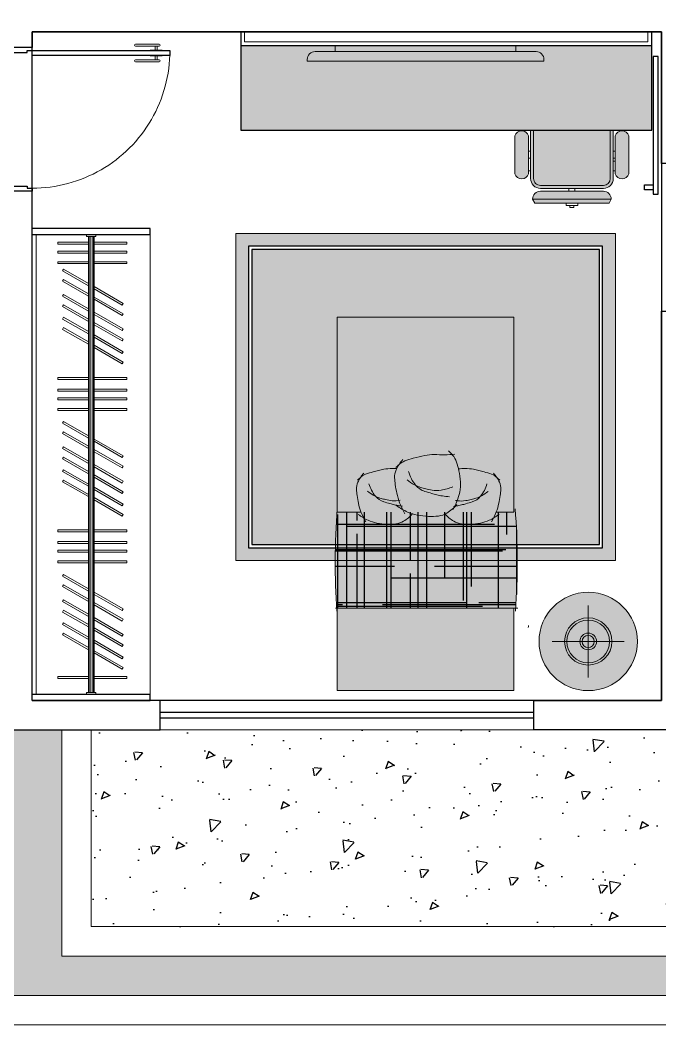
# Model space of a CAD drawing. Header units: millimetres. Extents: x 2841.1 to 2861.3, y 1599.6 to 1609.7.
# Drawn here: x 2854.72 to 2857.97, y 1599.59 to 1604.7 of the extents above; entities that cross this region are included whole.
import ezdxf

# ---------------------------------------------------------------- set-up
doc = ezdxf.new("R2010")
doc.units = ezdxf.units.MM
for name, color, linetype, lineweight in [('01', 1, 'Continuous', 13), ('02', 2, 'Continuous', 20), ('03', 3, 'Continuous', 30)]:
    doc.layers.add(name, color=color, linetype=linetype, lineweight=lineweight)
for name, color, linetype in [('06', 6, 'Continuous'), ('COTAS', 2, 'Continuous'), ('FINO', 253, 'Continuous'), ('HACHURA', 9, 'Continuous'), ('VEG_01', 84, 'Continuous')]:
    doc.layers.add(name, color=color, linetype=linetype)
doc.layers.add('ÁREAS', color=7, linetype='Continuous', plot=False)

# ---------------------------------------------------------------- blocks, each defined once
blk = doc.blocks.new('IUUU')
at = {"layer": '01'}
h = blk.add_hatch(color=9, dxfattribs=at)
h.set_gradient(color1=(216, 206, 176), rotation=45, one_color=1, tint=1, name='INVCYLINDER')
h.paths.add_polyline_path([(991.9560740299399, 236.2171980650434), (991.9560740299398, 235.8271980650434), (992.2018185826904, 235.8271980650434, 0.4142135623728571), (992.2368185826904, 235.8621980650433), (992.2368185826904, 236.1821980650434, 0.4142135623730951), (992.2018185826904, 236.2171980650434)])
h.paths.add_polyline_path([(991.9840403035422, 236.3121980650434, 0.7142857142857534), (991.9840403035422, 236.2421980650434), (992.1777845573718, 236.2421980650434, 0.7142857142857534), (992.1777845573718, 236.3121980650434)])
h.paths.add_polyline_path([(992.2668185826903, 235.8621980650434, 0.4142135623739275), (992.3068185826904, 235.8221980650434), (992.3068185826904, 236.2221980650434, 0.4142135623739275), (992.2668185826903, 236.1821980650434)])
h.paths.add_polyline_path([(992.3268185826903, 236.2112820750222), (992.3068185826903, 236.2221980650434), (992.3068185826905, 235.8221980650434), (992.3268185826904, 235.8331140550646)])
h.paths.add_polyline_path([(991.9840403035422, 235.8021980650434, 0.7142857142857534), (991.9840403035422, 235.7321980650434), (992.1777845573716, 235.7321980650434, 0.7142857142857534), (992.1777845573716, 235.8021980650434)])
h.paths.add_polyline_path([(992.2018185826904, 235.8121980650434, 0.4142135623729287), (992.2518185826904, 235.8621980650433), (992.2518185826904, 236.1821980650434, 0.4142135623730951), (992.2018185826904, 236.2321980650434), (991.9560740299399, 236.2321980650433), (991.95607402994, 236.2171980650433), (992.2018185826904, 236.2171980650434, -0.4142135623730951), (992.2368185826904, 236.1821980650434), (992.2368185826904, 235.8621980650434, -0.4142135623730951), (992.2018185826904, 235.8271980650434), (991.9560740299399, 235.8271980650434), (991.9560740299399, 235.8121980650434)])
at = {"layer": '02'}
for p, q in [((992.1777845573718, 236.3121980650434), (991.9840403035422, 236.3121980650434)), ((992.1777845573718, 236.2421980650434), (991.9840403035422, 236.2421980650434)), ((992.2018185826904, 236.2321980650434), (991.9560740299399, 236.2321980650434)), ((992.2018185826904, 236.2171980650434), (991.9560740299399, 236.2171980650434)), ((992.3068185826904, 236.2221980650434), (992.3068185826904, 235.8221980650434)), ((992.3068185826904, 236.2221980650434), (992.3268185826904, 236.2112820750222)), ((992.3268185826904, 236.2112820750222), (992.3268185826904, 235.8331140550646)), ((992.2368185826904, 235.8621980650434), (992.2368185826904, 236.1821980650434)), ((992.2518185826904, 235.8621980650434), (992.2518185826904, 236.1821980650434)), ((992.2668185826903, 235.8621980650434), (992.2668185826903, 236.1821980650434)), ((992.2668185826903, 236.0371980650434), (992.2518185826904, 236.0371980650434)), ((992.3268185826904, 236.0521980650434), (992.3391388390507, 236.0521980650434)), ((992.3391388390507, 236.0521980650434), (992.3391388390507, 236.0321980650434)), ((992.3391388390507, 236.0321980650434), (992.3391388390507, 236.0121980650434)), ((992.3391388390507, 236.0321980650434), (992.3494128455715, 236.0321980650434)), ((992.3494128455715, 236.0321980650434), (992.3494128455715, 236.0121980650434)), ((992.2668185826903, 236.0071980650434), (992.2518185826904, 236.0071980650434)), ((992.3268185826904, 235.9921980650434), (992.3391388390507, 235.9921980650434)), ((992.3391388390507, 236.0121980650434), (992.3391388390507, 235.9921980650434)), ((992.3391388390507, 236.0121980650434), (992.3494128455715, 236.0121980650434)), ((992.2018185826904, 235.8271980650434), (991.9560740299399, 235.8271980650434)), ((992.3068185826904, 235.8221980650434), (992.3268185826904, 235.8331140550646)), ((992.2018185826904, 235.8121980650434), (991.9560740299399, 235.8121980650434)), ((992.1777845573718, 235.8021980650434), (991.9840403035422, 235.8021980650434)), ((992.1777845573716, 235.7321980650434), (991.9840403035422, 235.7321980650434))]:
    blk.add_line(p, q, dxfattribs=at)
for points in [[(992.0983490230287, 236.2321980650434), (992.0634758378851, 236.2321980650434), (992.0634758378851, 236.2421980650434), (992.0983490230287, 236.2421980650434)], [(992.0983490230287, 235.8021980650434), (992.0634758378851, 235.8021980650434), (992.0634758378851, 235.8121980650434), (992.0983490230287, 235.8121980650434)]]:
    blk.add_lwpolyline(points, close=True, dxfattribs=at)
for points in [[(992.113212784392, 236.2321980650434), (992.113212784392, 236.2421980650434)], [(992.1632127843919, 236.2321980650434), (992.1632127843919, 236.2421980650434)], [(992.1632127843919, 235.8021980650434), (992.1632127843919, 235.8118356971248)]]:
    blk.add_lwpolyline(points, dxfattribs=at)
for centre, radius, start, end in [((991.9960403035421, 236.2771980650434), 0.03699999999999999, 108.9246444160482, 251.0753555839518), ((992.1657845573717, 236.2771980650434), 0.03699999999999999, 288.9246444160482, 71.07535558395176), ((992.2018185826904, 236.1821980650434), 0.05, 0, 90), ((992.2018185826904, 236.1821980650434), 0.035, 0, 90), ((992.3068185826904, 236.1821980650434), 0.04, 90, 180), ((992.2018185826904, 235.8621980650434), 0.035, 270, 0), ((992.2018185826904, 235.8621980650434), 0.05, 270, 0), ((992.3068185826904, 235.8621980650434), 0.04, 180, 270), ((991.9960403035421, 235.7671980650434), 0.03699999999999999, 108.9246444160482, 251.0753555839518), ((992.1657845573717, 235.7671980650434), 0.03699999999999999, 288.9246444160482, 71.07535558395176)]:
    blk.add_arc(centre, radius, start, end, dxfattribs=at)
blk = doc.blocks.new('*U17')
for points in [[(0, 0.1500000000001478), (0.02500000000000213, 0.150000000000194), (0.02500000000022951, 0.02499999999990976), (0.01500000000023149, 0.024999999999892), (0.01500000000027768, 2.842170943040401e-14), (2.735589532676386e-13, 0), (0, 0.1500000000001478)], [(0.7300000000000132, 0.1500000000001478), (0.7050000000000111, 0.150000000000194), (0.7049999999997837, 0.02499999999990976), (0.7149999999997817, 0.024999999999892), (0.7149999999997355, 2.842170943040401e-14), (0.7299999999997396, 0), (0.7300000000000132, 0.1500000000001478)]]:
    blk.add_lwpolyline(points)
blk.add_lwpolyline([(0.01500000000028123, 2.486899575160351e-14), (0.01500000000028126, -0.6999999999994791), (0.04000000000014484, -0.6999999999994791), (0.04000000000014481, 2.486899575160351e-14)], close=True)
at = {"color": 8, "lineweight": 9}
for points in [[(-0.01750000000135895, -0.6452597402590129), (-0.01750000000091131, -0.5252597402590083, -0.9999999999999999), (-0.007500000000920407, -0.5252597402590297), (-0.007500000001368049, -0.6452597402590342, -0.9999999999999999)], [(0.07250000000178507, -0.6452597402590129), (0.07250000000133743, -0.5252597402590083, 0.9999999999999999), (0.06250000000134652, -0.5252597402590297), (0.06250000000179416, -0.6452597402590342, 0.9999999999999999)]]:
    blk.add_lwpolyline(points, format="xyb", close=True, dxfattribs=at)
for points in [[(0.01500000000169169, -0.6602597402592195), (0.01500000000158511, -0.6002597402591604), (0.01250000000175791, -0.6002597402590503), (0.01250000000175081, -0.6602597402592231)], [(0.04000000000178264, -0.6602597402591733), (0.04000000000167606, -0.6002597402591142), (0.04250000000150325, -0.600259740258997), (0.04250000000172352, -0.6602597402591698)], [(-0.007500000001218835, -0.6252597402591661), (-0.007500000001218835, -0.6352597402591925), (0.01249999999874521, -0.6352597402591925), (0.01249999999874521, -0.6252597402591661)], [(0.06250000000164495, -0.6252597402591661), (0.06250000000164495, -0.6352597402591925), (0.04250000000168089, -0.6352597402591925), (0.04250000000168089, -0.6252597402591661)]]:
    blk.add_lwpolyline(points, close=True, dxfattribs=at)
for start, end in [(330.0000000000065, 359.9999999998941), (299.9999999999999, 330.0000000000065), (270, 299.9999999999999)]:
    blk.add_arc((0.01500000000028182, 2.899763762442798e-14), 0.6999999999995005, start, end, dxfattribs=at)
blk = doc.blocks.new('ABAJOUR PL')
at = {"layer": '01'}
for p, q in [((0, -0.3565474418192025), (0, 0.3565474418203394)), ((0.3565474418196572, 0), (-0.3565474418194299, 0))]:
    blk.add_line(p, q, dxfattribs=at)
for radius in [0.2120524083837408, 0.0598535411174818]:
    blk.add_circle((0, 0), radius, dxfattribs=at)
at = {"layer": '02'}
for radius in [0.2345271460960492, 0.0823282788297903]:
    blk.add_circle((0, 0), radius, dxfattribs=at)
blk = doc.blocks.new('MESA LATERAL REDONDA')
at = {"layer": '01'}
h = blk.add_hatch(color=7, dxfattribs=at)
h.dxf.hatch_style = 1
h.set_gradient(color1=(199, 191, 189), color2=(154, 140, 137), rotation=45, one_color=1, tint=0.5699999928474426, name='SPHERICAL')
edge = h.paths.add_edge_path()
edge.add_arc((3165.676541596079, 1070.080349443623), 0.3250000000000455, 0, 360)
at = {"layer": '02'}
blk.add_circle((3165.676541596079, 1070.080349443623), 0.3249999999998181, dxfattribs=at)
at = {"layer": '01', "extrusion": (0, 0, -1), "xscale": 0.6668600400000002, "yscale": 0.6668600400000002, "zscale": -0.66686004, "rotation": 89.99999999999999}
blk.add_blockref('ABAJOUR PL', (-3165.676541116029, 1070.080349281902), dxfattribs=at)
blk = doc.blocks.new('TV LCD')
at = {"layer": '01'}
h = blk.add_hatch(color=250, dxfattribs=at)
h.set_gradient(color1=(51, 51, 51), color2=(140, 140, 140), rotation=45, one_color=1, tint=0.550000011920929, name='INVCYLINDER')
h.paths.add_polyline_path([(0.4595571585269864, -0.0299999999999727), (0.4595571585269864, 0), (-0.4595571585269864, 0), (-0.4595571585269864, -0.0299999999999727)])
h = blk.add_hatch(color=250, dxfattribs=at)
h.set_gradient(color1=(51, 51, 51), color2=(140, 140, 140), rotation=45, one_color=1, tint=0.550000011920929, name='INVCYLINDER')
h.paths.add_polyline_path([(-0.5619130140524778, -0.0300000000002001, 0.4142135623730347), (-0.6019130140524521, -0.0700000000001826), (-0.6019130140524521, -0.0789807015014503), (0.6019130140523385, -0.0789807015014503), (0.6019130140523385, -0.0699999999999451, 0.414213562373151), (0.5619130140523574, -0.0299999999999727)])
at = {"layer": '02'}
blk.add_lwpolyline([(-0.4595571585269864, 0), (0.4595571585269864, 0), (0.4595571585269864, -0.0299999999999727), (-0.4595571585269864, -0.0299999999999727)], close=True, dxfattribs=at)
blk.add_lwpolyline([(-0.6019130140524522, -0.0700000000001921), (-0.6019130140524522, -0.0789807015014503), (0.6019130140523385, -0.0789807015014503), (0.6019130140523385, -0.0699999999999648, 0.4142135623731671), (0.5619130140523749, -0.0299999999999727), (-0.5619130140524886, -0.0300000000002001, 0.414213562373026)], format="xyb", close=True, dxfattribs=at)
blk = doc.blocks.new('CAMA 90 190')
at = {"layer": '01'}
h = blk.add_hatch(color=33, dxfattribs=at)
h.set_gradient(color1=(192, 159, 130), one_color=1, tint=1, name='INVHEMISPHERICAL')
h.paths.add_polyline_path([(-0.3413907883723368, -0.9524849562681084, 0.01591140144076575), (-0.3483343641880765, -0.9923625121546138, 0.02093710339262716), (-0.3513663266885487, -1.022979852671597, 0.1212692730508633), (-0.34453302015595, -1.059591019746676, 0.04045281437920722), (-0.3307345601353973, -1.084449013922494, 0.08649325840784193), (-0.3047925143091561, -1.100144215187811, 0.02588647999356967), (-0.2663950364603807, -1.112859223089345, 0.01900975288861638), (-0.2127821362535087, -1.125412356343531, 0.04596001582287686), (-0.1701495942404563, -1.129695484554759, 0.01331648303290919), (-0.1467334632209258, -1.129265595755442, -0.009099992283398445), (-0.1497887554121462, -1.122843899944655, -0.121269273051731), (-0.1573751044343226, -1.082198117379448, -0.02093710339841446), (-0.1540090142923418, -1.048206691672021, -0.01591140143759345), (-0.1463002441182653, -1.003934558469155, -0.03218413417418861), (-0.1361288197253998, -0.9669756044668247, 0.002612574220820135), (-0.1384860949583526, -0.9665982450096635, 0.08262785662406355), (-0.1799982665131665, -0.9670702671805884, 0.01263002698442863), (-0.2088557252548071, -0.9729653451167906, 0.01536257268394086), (-0.2322737503056942, -0.9791321851052999, 0.04096187977437219), (-0.253115641878594, -0.987218198526989, -0.1354584967634749), (-0.2123399167517164, -0.9605883504223129, -0.007816583677526544), (-0.1814364795964138, -0.9512441622641745, -0.01069849176823259), (-0.1586191786670952, -0.945257307335396, -0.02014567161519853), (-0.1328273307519794, -0.9401654123976186, -0.003758953786609188), (-0.1250488819350721, -0.9390127793967622, -0.01087208164166763), (-0.1167045037657317, -0.9210525681301078, -0.02205592046578668), (-0.09149578419282989, -0.9079843034623991, -0.03226479922976564), (-0.0675584403470566, -0.8987095508027778, 0.07281231097188838), (-0.1118435401310762, -0.8616006113234107, 0.1096255757286115), (-0.1509542710455207, -0.8480417654391204, 0.03959770870507209), (-0.1956600426481145, -0.8464236284380604, 0.03352023747046789), (-0.2481632477979474, -0.8522218558032364, 0.06437645737836697), (-0.2920263743487794, -0.8660589953119597, 0.02205592046691265), (-0.3147328050247324, -0.8778300670192039, 0.02065418617663457), (-0.3284034438863728, -0.9088268882965167, 0.04248950121041987)])
h = blk.add_hatch(color=33, dxfattribs=at)
h.set_gradient(color1=(192, 159, 130), one_color=1, tint=1, name='INVHEMISPHERICAL')
h.paths.add_polyline_path([(0.2054105560016524, -0.9503062939347728, -0.007816583677915193), (0.2363139931587739, -0.9596504820938208, -0.1354584967616214), (0.277089718284742, -0.9862803301980421, 0.04096187977462985), (0.2562478267116148, -0.9781943167758982, 0.01536257268007614), (0.2328298016666395, -0.9720274767892079, 0.01263002698658015), (0.203972342920224, -0.9661323988516415, 0.0870284369885043), (0.1602790477882081, -0.9660174006635316, -0.02008592647487772), (0.1708478140569696, -0.9995873894736178, -0.08998124930536235), (0.1773084935855422, -1.062145219678314, -0.03532344519365457), (0.1676637513028254, -1.127198832773047, 0.0544732736419104), (0.2011301703105346, -1.129695484554759, 0.04596001582315999), (0.243762712323587, -1.125412356343531, 0.01900975288960843), (0.2973756125336422, -1.112859223088435, 0.02588647999086154), (0.3357730903780975, -1.100144215187811, 0.0864932584077557), (0.3617151362043387, -1.084449013922949, 0.04045281437991519), (0.3755135962253462, -1.059591019746676, 0.1212692730497839), (0.3823469027579449, -1.022979852672051, 0.02093710339183414), (0.3793149402577001, -0.992362512155978, 0.01591140144003683), (0.3723713644424151, -0.9524849562712916, 0.04248950121231159), (0.3593840199564511, -0.9088268882974262, 0.02065418617737819), (0.3457133810941286, -0.8778300670192039, 0.02205592046917784), (0.3230069504156745, -0.8660589953110502, 0.06437645737777324), (0.2791438238650699, -0.8522218558027816, 0.03352023746986434), (0.2266406187161465, -0.8464236284376057, 0.03959770870325362), (0.181934847115599, -0.8480417654386656, 0.1096255757295275), (0.1428241162009272, -0.8616006113234107, 0.07113070999116194), (0.09943028112138563, -0.8977162625783421, -0.07606843105425729), (0.1524973086588943, -0.9385860056363526, -0.02348058293096279), (0.1825932550802918, -0.9443194390078133, -0.01069849176446221)])
h = blk.add_hatch(color=33, dxfattribs=at)
h.set_gradient(color1=(192, 159, 130), one_color=1, tint=1, name='INVHEMISPHERICAL')
h.paths.add_polyline_path([(-0.1586191786702784, -0.9452573073363055, 0.01069849176703584), (-0.181436479597096, -0.9512441622646293, 0.007816583677303143), (-0.2123399167517164, -0.9605883504223129, 0.1354584967632793), (-0.2531156418783667, -0.987218198526989, -0.04096187977432701), (-0.2322737503056942, -0.9791321851048451, -0.01536257268275807), (-0.2088557252566261, -0.9729653451177, -0.01263002698534288), (-0.1799982665127118, -0.9670702671805884, -0.08262785663591501), (-0.1384860949522135, -0.966598245010573, -0.002612574213948702), (-0.1361288197253998, -0.9669756044668247, -0.0102912938132054), (-0.1318816712573607, -0.9554652940460073, -0.009779908420273146), (-0.1250488819350721, -0.9390127793967622, 0.003758953787765501), (-0.1328273307544805, -0.9401654123980734, 0.02014567161605759)])
h = blk.add_hatch(color=33, dxfattribs=at)
h.set_gradient(color1=(192, 159, 130), one_color=1, tint=1, name='INVHEMISPHERICAL')
h.paths.add_polyline_path([(0.1825932550764264, -0.9443194390073586, -0.01069849176703584), (0.205410556003244, -0.9503062939352276, -0.007816583677303143), (0.2363139931578644, -0.9596504820929113, -0.1354584967632793), (0.2770897182845147, -0.9862803301980421, 0.04096187977432701), (0.2562478267118422, -0.9781943167758982, 0.01536257268275807), (0.2328298016627741, -0.9720274767882984, 0.01263002698534288), (0.2039723429190872, -0.9661323988511867, 0.08262785663591501), (0.1624601713583615, -0.9656603766811713, 0.002612574213948702), (0.1601028961315478, -0.9660377361378778, 0.0102912938132054), (0.1558557476635087, -0.9545274257170604, 0.009779908420273146), (0.1490229583412201, -0.9380749110673605, -0.003758953787765501), (0.1568014071606285, -0.9392275440686717, -0.02014567161605759)])
at = {"layer": '03'}
h = blk.add_hatch(color=254, dxfattribs=at)
h.set_gradient(color1=(221, 203, 187), one_color=1, tint=1, name='HEMISPHERICAL')
h.paths.add_polyline_path([(0.4494760846948793, -0.4187603823120298), (0.4494760846946519, 0), (-0.4494760846946519, 0), (-0.4494760846946519, -0.4187603823120298)])
h = blk.add_hatch(color=254, dxfattribs=at)
h.set_gradient(color1=(221, 203, 187), one_color=1, tint=1, name='HEMISPHERICAL')
h.paths.add_polyline_path([(-0.451601236349461, -0.4187603823120298, 0.03539467033203528), (-0.4501308808487465, -0.9083363804243163), (0.456624937658944, -0.9083363804243163, 0.03539467033203528), (0.4580952931596585, -0.4187603823120298)])
h = blk.add_hatch(color=254, dxfattribs=at)
h.set_gradient(color1=(221, 203, 187), one_color=1, tint=1, name='HEMISPHERICAL')
edge = h.paths.add_edge_path()
edge.add_arc((-0.1700214565926217, -1.129192747779143), 0.2900423618096465, 114.87532628511141, 119.9293514828936, ccw=False)
edge.add_arc((-0.2165822599733929, -1.028772870144621), 0.1793533368990524, 100.14166032508888, 114.87532628529141, ccw=False)
edge.add_arc((-0.1787160052322179, -1.240461172024425), 0.3944016812335202, 92.4622631290299, 100.14166032510627, ccw=False)
edge.add_arc((-0.1835072407022835, -1.129039873237161), 0.2828774158884039, 83.39187552446299, 92.46226312907538, ccw=False)
edge.add_arc((-0.161948115357518, -0.9429409246104115), 0.09553384229795041, 58.36747082581269, 83.39187552435152, ccw=False)
edge.add_arc((-0.2164384918432916, -1.031401195442868), 0.1994300436016759, 41.70951498195768, 58.36747082586402, ccw=False)
edge.add_arc((-0.007737594719401386, -1.088629535642667), 0.1991183924534997, 100.14166032514129, 107.48334334454239, ccw=False)
edge.add_arc((0.03430158839569231, -1.32364626351864), 0.4378654454167623, 92.4622631285227, 100.14166032504858, ccw=False)
edge.add_arc((0.02898235028806084, -1.199946140158318), 0.3140510084013821, 83.39187552472572, 92.46226312866992, ccw=False)
edge.add_arc((0.05291732944920113, -0.993338757609763), 0.1060618410128891, 64.1032805512096, 83.39187552455951, ccw=False)
edge.add_arc((0.2474190679129151, -1.031401195443777), 0.1994300436023946, 121.6325291739441, 137.9887496543238, ccw=False)
edge.add_arc((0.1929286914269142, -0.9429409246099567), 0.09553384229762128, 96.6081244755839, 121.63252917396659, ccw=False)
edge.add_arc((0.2144878167716797, -1.129039873237161), 0.282877415888512, 87.53773687094309, 96.60812447552911, ccw=False)
edge.add_arc((0.2096965813016141, -1.240461172024425), 0.3944016812335102, 79.85833967489373, 87.5377368709701, ccw=False)
edge.add_arc((0.2475628360425617, -1.028772870144621), 0.1793533368990461, 65.12467371470842, 79.85833967491129, ccw=False)
edge.add_arc((0.2010020326617905, -1.129192747779143), 0.2900423618096652, 60.07064851710652, 65.12467371488839, ccw=False)
edge.add_arc((-0.0224793677668913, -1.058728446859277), 0.4102317931886279, 21.506246443093517, 26.16554862833459, ccw=False)
edge.add_line((0.3591911059354516, -0.9083363804243163), (0.4494760846947656, -0.9083363804243163))
edge.add_line((0.4494760846948793, -0.9083363804243163), (0.4494760846948793, -1.900000000000068))
edge.add_line((0.4494760846948793, -1.900000000000091), (-0.4494760846946519, -1.900000000000091))
edge.add_line((-0.4494760846946519, -1.900000000000091), (-0.4494760846946519, -0.9170477414758351))
edge.add_arc((3.002780077899388, -0.6531759619324475), 3.462325941936915, 184.2263152840748, 184.3708806359334, ccw=False)
edge.add_line((-0.4501308808487465, -0.9083363804243163), (-0.3282105298660554, -0.9083363804243163))
edge.add_arc((0.05345994383628749, -1.058728446859277), 0.4102317931886263, 153.8344513716654, 158.4937535569065, ccw=False)
edge = h.paths.add_edge_path(flags=16)
edge.add_arc((0.0873881874356357, -1.988461555826234), 0.7889918331404849, 86.57262539220066, 93.16606674423032)
edge.add_arc((0.04595765093631599, -0.9413842827602821), 0.259298595567372, 259.0000366813748, 269.5258892495865, ccw=False)
edge.add_arc((0.1499355704602294, -0.406462430913507), 0.8042323487258743, 254.64384692335472, 259.0000366814046, ccw=False)
edge.add_arc((0.0518824994762781, -0.7635088822103171), 0.4339668046730427, 248.7124273876199, 254.6438469233919, ccw=False)
edge.add_arc((-0.07008127552990118, -1.076530381757948), 0.09802392025244673, 228.9388440267383, 248.7124273875435, ccw=False)
edge.add_arc((0.02814464552170648, -1.04212502879227), 0.1953863642326785, 204.4012553569702, 213.6673052794673, ccw=False)
edge.add_arc((-0.07102178285867922, -1.08711153561444), 0.08649299292951089, 176.7434383907392, 204.4012553570014, ccw=False)
edge.add_arc((0.2500054779457059, -1.105377667920038), 0.4080394962052347, 171.9457087167523, 176.7434383906294, ccw=False)
edge.add_arc((0.5452731884022342, -1.147160187074405), 0.7062488182346548, 168.2993918180937, 171.9457087168925, ccw=False)
edge.add_arc((0.1455779528032508, -1.064382858339286), 0.2980719356050966, 160.9258767674985, 168.2993918179372, ccw=False)
edge.add_arc((-0.1734171378832343, -1.192355554017922), 0.2284437355906309, 80.60571355353024, 81.20447009457415)
edge.add_arc((-0.1578237743899535, -1.091576548186367), 0.1264654977090349, 81.20447009635761, 100.0984592210518)
edge.add_arc((-0.07775785544731662, -1.541134073459489), 0.5830972091635669, 100.0984592207323, 102.9928942887643)
edge.add_arc((-0.1202334865095054, -1.357047746797434), 0.3941740636836926, 102.9928942890256, 106.5134596534037)
edge.add_arc((-0.1934266562589073, -1.110164734204773), 0.1366697685643643, 106.5134596533462, 115.89598575647)
edge.add_arc((-0.1844819742702839, -1.047777435427179), 0.09153142358387546, 107.71929507346209, 138.5762787905022, ccw=False)
edge.add_arc((0.1019513468086188, -1.944249211695023), 1.032650806589508, 105.927902537502, 107.7192950734333, ccw=False)
edge.add_arc((-0.03014433395242122, -1.481379371225103), 0.5513008734924892, 103.47608237575031, 105.92790253734529, ccw=False)
edge.add_arc((-0.0825604510669109, -1.262648327412535), 0.3263770667032127, 98.85965899431977, 103.4760823759745, ccw=False)
edge.add_arc((-0.05228002671856302, -1.456909828677908), 0.522984378298159, 97.99817430183168, 98.85965899413702, ccw=False)
edge.add_arc((0.2920637384845577, -1.121886269994775), 0.455440063759205, 156.3260507742281, 158.5673692235839)
edge.add_arc((0.1455779528032508, -1.064382858338831), 0.2980719356051337, 158.5673692235961, 168.2993918180319)
edge.add_arc((0.5452731884022342, -1.147160187074405), 0.7062488182346577, 168.2993918180938, 171.9457087168925)
edge.add_arc((0.2500054779454786, -1.105377667920038), 0.408039496205218, 171.9457087167523, 176.7434383906295)
edge.add_arc((-0.07102178285867922, -1.08711153561444), 0.08649299292951075, 176.743438390739, 204.4012553570013)
edge.add_arc((0.02814464552170648, -1.04212502879227), 0.195386364232672, 204.40125535697, 213.6673052794675)
edge.add_arc((-0.07008127552990118, -1.076530381757948), 0.0980239202524495, 228.9388440267386, 248.7124273875432)
edge.add_arc((0.0518824994762781, -0.7635088822098623), 0.4339668046730727, 248.7124273876202, 254.6438469233917)
edge.add_arc((0.1499355704600021, -0.406462430913507), 0.8042323487258436, 254.6438469233546, 259.0000366814047)
edge.add_arc((0.04595765093631599, -0.9413842827602821), 0.2592985955673379, 259.0000366813741, 269.5258892495872)
edge.add_arc((0.0873881874356357, -1.988461555826234), 0.7889918331405448, 86.5726253922009, 93.16606674423008, ccw=False)
edge.add_arc((0.04058622136790291, -1.126690509554919), 0.1197274993507159, 321.7086420585955, 323.3985469543663)
edge.add_arc((0.04785314619812198, -1.123154628623524), 0.1162233139550075, 319.8609014026428, 340.2081485727973)
edge.add_arc((-0.1371768569974847, -1.056569452649455), 0.3128694116585652, 340.2081485727361, 348.6764282083862)
edge.add_arc((-0.2873532446317313, -1.02649699372887), 0.4660271740750061, 348.6764282085711, 355.6129381533779)
edge.add_arc((0.001677449847647949, -1.048671041332909), 0.1761471458936628, 355.6129381532162, 372.816872353361)
edge.add_arc((-0.252097726340935, -1.114293745142731), 0.4382242327545065, 13.82252207849656, 23.70840204791967)
edge.add_arc((0.07625410312039094, -1.455971960340776), 0.5229843782907636, 81.14034100477392, 81.98865831249913, ccw=False)
edge.add_arc((0.1065345274739684, -1.261710459083588), 0.3263770667029475, 76.52391762378812, 81.14034100506649, ccw=False)
edge.add_arc((0.0541184103562955, -1.480441502900248), 0.551300873497357, 74.07209746198612, 76.52391762389499, ccw=False)
edge.add_arc((-0.0779772704026982, -1.943311343364712), 1.032650806588363, 72.28070492651312, 74.07209746216478, ccw=False)
edge.add_arc((0.2084560506766593, -1.046839567097777), 0.09153142358355955, 41.42372120953871, 72.28070492635987, ccw=False)
edge.add_arc((0.2174007326646006, -1.109226865875371), 0.1366697685642363, 64.10401424338055, 73.48654034677062)
edge.add_arc((0.1442075629161081, -1.356109878468487), 0.394174063683748, 73.48654034675795, 77.00710571103123)
edge.add_arc((0.1017319318521004, -1.540196205130087), 0.5830972091635402, 77.00710571108044, 79.90154077906881)
edge.add_arc((0.1817978507967837, -1.090638679856966), 0.1264654977090031, 79.90154077901877, 98.79552990356112)
edge.add_arc((0.1973912142839254, -1.191417685692159), 0.2284437355929578, 98.79552990372103, 99.35026226684336)
edge.add_arc((-0.252097726340935, -1.114293745143186), 0.4382242327545271, 13.822522078560894, 19.777966318099686, ccw=False)
edge.add_arc((0.001677449847647949, -1.048671041332909), 0.1761471458936977, -4.3870618467819895, 12.816872353359315, ccw=False)
edge.add_arc((-0.2873532446317313, -1.02649699372887), 0.4660271740750089, 348.6764282085711, 355.61293815337785, ccw=False)
edge.add_arc((-0.1371768569974847, -1.056569452649455), 0.3128694116585629, 340.2081485727361, 348.67642820838626, ccw=False)
edge.add_arc((0.04785314619812198, -1.123154628623524), 0.1162233139550099, 319.8609014026431, 340.2081485727971, ccw=False)
edge.add_arc((0.04058622136790291, -1.126690509554919), 0.1197274993507241, 321.7086420585955, 323.39854695436617, ccw=False)
h = blk.add_hatch(color=55, dxfattribs=at)
h.set_gradient(color1=(153, 174, 91), rotation=45, one_color=1, tint=1, name='CYLINDER')
h.paths.add_polyline_path([(-0.1167045037657317, -0.9210525681301078, 0.02065418617913621), (-0.1318816712571333, -0.9554652940455526, 0.04248950120685538), (-0.1463002441184926, -1.003934558469155, 0.01591140143766967), (-0.1540090142923418, -1.048206691672021, 0.02093710339828614), (-0.1573751044343226, -1.082198117379448, 0.1212692730497453), (-0.1497887554123736, -1.122843899944201, 0.04045281437885943), (-0.1344696806452248, -1.150441289128139, 0.0864932584080026), (-0.1056687753975893, -1.167866129386312, 0.02588647999231692), (-0.06303982744861969, -1.181982353689818, 0.01900975288917859), (-0.003518690630698984, -1.195918864474152, 0.04596001582185432), (0.04381203305933923, -1.200674001004245, -0.02877725498602934), (0.1345567251476041, -1.200880930231506, 0.007373734756386604), (0.1367037397346849, -1.198077460489912, 0.08901561609019648), (0.1572110251681806, -1.162508319859171, 0.03696666535079288), (0.1696022268877186, -1.11800122327486, 0.03027547941482604), (0.1773084935855422, -1.062145219678769, 0.07520764095776145), (0.1734357259329045, -1.009595325053851, 0.04645879281911465), (0.1467883917312065, -0.9328265498079418, 0.05490475918658336), (0.1085435176548799, -0.903034597657097, 0.1096255757289774), (0.06512271488600163, -0.8879815429286282, 0.03959770870404742), (0.01549028803196961, -0.886185084362296, 0.03352023747062082), (-0.04279886336576055, -0.8926222866589342, 0.06437645738003994), (-0.09149578419260251, -0.9079843034623991, 0.02205592046592198)])
at = {"layer": 'HACHURA'}
h = blk.add_hatch(dxfattribs=at)
h.set_pattern_fill('AR-RROOF,_O', color=256, scale=0.008, angle=179.9999999999999)
h.set_pattern_definition([(179.9999999999999, (-0.6095458640369316, -0.9083363804243163), (-0.4470400000000003, -0.2031999999999995), [3.048, -0.4064, 1.016, -0.2032]), (179.9999999999999, (-0.8798018640369492, -1.009936380424278), (0.2031999999999997, -0.2702560000000002), [0.6096, -0.067056, 1.2192, -0.1524]), (179.9999999999999, (-0.7111458640368937, -1.081056380424343), (-1.05664, -0.136143999999999), [1.6256, -0.28448, 0.8128, -0.2032])])
h.paths.add_polyline_path([(0.456624937658944, -0.9083363804243163, 0.03539467033203529), (0.4580952931596585, -0.4187603823120298), (-0.451601236349461, -0.4187603823120298, 0.03539467033203528), (-0.4501308808487465, -0.9083363804243163)])
h = blk.add_hatch(dxfattribs=at)
h.set_pattern_fill('AR-RROOF,_O', color=256, scale=0.008, angle=89.99999999999994)
h.set_pattern_definition([(90, (-0.6095458640369316, -0.9083363804243163), (-0.2031999999999996, 0.4470400000000002), [3.048, -0.4064, 1.016, -0.2032]), (90, (-0.7111458640368937, -0.6380803804242987), (-0.2702560000000002, -0.2031999999999997), [0.6096, -0.067056, 1.2192, -0.1524]), (90, (-0.7822658640369582, -0.8067363804243541), (-0.136143999999999, 1.05664), [1.6256, -0.28448, 0.8128, -0.2032])])
h.paths.add_polyline_path([(-0.451601236349461, -0.4187603823120298, 0.03539467033203528), (-0.4501308808487465, -0.9083363804243163), (0.456624937658944, -0.9083363804243163, 0.03539467033203528), (0.4580952931596585, -0.4187603823120298)])
at = {"layer": '01'}
for points in [[(-0.3042818519033972, -0.8579526223097673, 0.03435226760745657), (-0.3284034438875096, -0.9088268882987904, 0.04248950120921494), (-0.3413907883727916, -0.9524849562690179, 0.01591140143951974), (-0.3483343641878491, -0.9923625121527948, 0.02093710339401346), (-0.3513663266885487, -1.022979852671597, 0.1212692730497308), (-0.34453302015595, -1.059591019746222, 0.08002508456776423), (-0.3135951797937651, -1.10624103470127)], [(-0.3423382002033577, -0.8958871295112658, -0.05054322975980165), (-0.2920263743501437, -0.8660589953128692, -0.06437645738046423), (-0.2481632477979474, -0.8522218558032364, -0.03352023747079595), (-0.1956600426474324, -0.8464236284376057, -0.03959770870393634), (-0.1509542710462028, -0.8480417654391204, -0.1096255757295987), (-0.111843540131531, -0.8616006113234107, -0.07539960954713328), (-0.06620059990564187, -0.9002489247150152)], [(0.3733187762727539, -0.8958871295112658, 0.05054322975980165), (0.3230069504195399, -0.8660589953128692, 0.06437645738046423), (0.2791438238673436, -0.8522218558032364, 0.03352023747079595), (0.2266406187168286, -0.8464236284376057, 0.03959770870393634), (0.181934847115599, -0.8480417654391204, 0.1096255757295987), (0.1428241162009272, -0.8616006113234107, 0.07539960954713328), (0.09718117597503806, -0.9002489247150152)], [(0.3352624279727934, -0.8579526223093126, -0.03435226760745657), (0.3593840199569058, -0.9088268882987904, -0.04248950120921494), (0.3723713644421878, -0.9524849562690179, -0.01591140143951974), (0.3793149402572453, -0.9923625121527948, -0.02093710339401346), (0.3823469027579449, -1.022979852671597, -0.1212692730497308), (0.3755135962253462, -1.059591019746222, -0.08002508456776423), (0.3445757558631612, -1.10624103470127)], [(-0.1051018370906149, -0.8989845937894643, 0.03435226760745657), (-0.1318816712564512, -0.9554652940437336, 0.04248950120921494), (-0.1463002441184926, -1.003934558470064, 0.01591140143951974), (-0.1540090142932513, -1.048206691678388, 0.02093710339401346), (-0.1573751044340952, -1.082198117378994, 0.1212692730497308), (-0.1497887554126009, -1.122843899943291, 0.08002508456776423), (-0.1154415102182611, -1.174634829214028)], [(-0.1473520624119828, -0.941099550907893, -0.05054322975980165), (-0.09149578419282989, -0.9079843034623991, -0.06437645738046423), (-0.04279886336576055, -0.8926222866589342, -0.03352023747079595), (0.01549028803219699, -0.8861850843627508, -0.03959770870393634), (0.065122714886229, -0.8879815429286282, -0.1096255757295987), (0.1085435176551073, -0.903034597657097, -0.07539960954713328), (0.1592163907769191, -0.9459420236726146)], [(-0.2946660141367374, -1.014077979164995, -0.04059306651577139), (-0.2602128785097193, -0.9909245305948389, -0.05564453100434008), (-0.2322737503052394, -0.9791321851048451, -0.01536257268236844), (-0.2088557252568535, -0.9729653451177, -0.01263002698530543), (-0.1799982665131665, -0.9670702671805884, -0.0826278566347447), (-0.138486094953123, -0.9665982450101183, -0.01057223842465081), (-0.1289734828330893, -0.9682767690860601)], [(-0.2880391768424033, -1.052180145808506, -0.1034924094558984), (-0.2550354040138245, -0.9894660724289679, -0.143690140604248), (-0.2123399167517164, -0.9605883504223129, -0.007816583677704228), (-0.1814364795955044, -0.9512441622637198, -0.01069849176723061), (-0.1586191786682321, -0.9452573073358508, -0.02014567161561383), (-0.1328273307526615, -0.9401654123976186, -0.007403100293737226), (-0.1174924916242617, -0.9380071457353552)], [(0.1410893930928978, -0.9207882742002766, -0.05407666347855632), (0.1734357259326771, -1.009595325052487, -0.07520764095998875), (0.1773084935855422, -1.062145219679223, -0.03027547941485945), (0.1696022268874913, -1.118001223275314, -0.03696666535078886), (0.1572110251679533, -1.162508319859626, -0.08901561608897741), (0.1367037397346849, -1.198077460489912, -0.06182214347112962), (0.1163351546863396, -1.21940929514767)], [(0.3120132532485513, -1.05124227747956, 0.1034924094558984), (0.2790094804199725, -0.9885282040995662, 0.143690140604248), (0.2363139931578644, -0.959650482093366, 0.007816583677704228), (0.2054105560016524, -0.9503062939347728, 0.01069849176723061), (0.1825932550743801, -0.9443194390064491, 0.02014567161561383), (0.1568014071588095, -0.9392275440686717, 0.007403100293737226), (0.1414665680306371, -0.9370692774064082)], [(0.3186400905431128, -1.013140110835593, 0.04059306651577139), (0.2841869549158673, -0.9899866622658919, 0.05564453100434008), (0.2562478267116148, -0.9781943167758982, 0.01536257268236844), (0.2328298016630015, -0.9720274767882984, 0.01263002698530543), (0.2039723429195419, -0.9661323988511867, 0.0826278566347447), (0.1624601713594984, -0.9656603766811713, 0.01057223842465081), (0.1529475592394647, -0.9673389007571132)], [(-0.09442631696151693, -1.07231524163717, -0.04059306651577139), (-0.05617638473449915, -1.046610242005045, -0.05564453100434008), (-0.02515831509185773, -1.033518359144637, -0.01536257268236844), (0.0008404178156524722, -1.02667192246281, -0.01263002698530543), (0.03287801965052495, -1.020127196490193, -0.0826278566347447), (0.07896490607936357, -1.019603156640642, -0.06129094034799298), (0.1385668841371626, -1.036480254017988)], [(-0.08706919045403083, -1.114616334564744, -0.1034924094558984), (-0.05042834337450586, -1.044991059164204, -0.143690140604248), (-0.003027737756156057, -1.012930961019265, -0.007816583677704228), (0.03128131293806291, -1.002557026766681, -0.01069849176723061), (0.05661312086158432, -0.9959104098165881, -0.02014567161561383), (0.08524727612257266, -0.9902573790332099, -0.01591222594057814), (0.121915371296609, -0.9857314508294621)], [(-0.1453068860616895, -1.129199052299555, -0.01412851556891195), (-0.1701495942411384, -1.129695484554759, -0.04596001582203572), (-0.2127821362532814, -1.125412356343531, -0.01900975288854551), (-0.2663950364601533, -1.112859223089345, -0.02588647999389143), (-0.3047925143091561, -1.100144215187811, -0.08868316790607267), (-0.3313110882616002, -1.083942339878831, -0.02072600203810094), (-0.345985648397118, -1.069803957752811)], [(0.1676180842855501, -1.127190359750784, 0.05454866524143816), (0.2011301703105346, -1.129695484554759, 0.04596001582203572), (0.2437627123226775, -1.125412356343531, 0.01900975288854551), (0.2973756125295495, -1.112859223089345, 0.02588647999389143), (0.3357730903785523, -1.100144215187811, 0.08868316790607267), (0.3622916643309964, -1.083942339878831, 0.02072600203810094), (0.3769662244665142, -1.069803957752811)], [(0.148776193847425, -1.201861514235134, 0.03329795712275058), (0.04381203305979398, -1.200674001004245, -0.04596001582203572), (-0.003518690630698984, -1.195918864474152, -0.01900975288854551), (-0.06303982744657333, -1.181982353690273, -0.02588647999389143), (-0.1056687753980441, -1.167866129385857, -0.08868316790607267), (-0.1351097431931976, -1.149878778706807, -0.02072600203810094), (-0.1514014658603173, -1.134182321816297)]]:
    blk.add_lwpolyline(points, format="xyb", dxfattribs=at)
at = {"layer": '02'}
blk.add_line((0.4695862848795969, -0.4187603823120298), (-0.458213727116572, -0.4187603823120298), dxfattribs=at)
for points in [[(-0.4494760846946519, -0.4187603823120298), (-0.4494760846946519, 0), (0.4494760846946519, 0), (0.4494760846948793, -0.4187603823120298)], [(0.3591911059354516, -0.9083363804243163), (0.4494760846948793, -0.9083363804243163), (0.4494760846948793, -1.900000000000091), (-0.4494760846946519, -1.900000000000091), (-0.4494760846946519, -0.9083363804243163), (-0.3282105298660554, -0.9083363804243163)]]:
    blk.add_lwpolyline(points, dxfattribs=at)
for centre, start, end in [((3.002780077883926, -0.6531759619401782), 175.8790450750437, 184.5011589553342), ((-2.996286021073956, -0.6531759619401782), 355.4988410446658, 4.1209549249563)]:
    blk.add_arc(centre, 3.462325941920879, start, end, dxfattribs=at)
at = {"layer": 'HACHURA'}
blk.add_line((0.4601338832187594, -0.7510315251975044), (0.4646568008802205, -0.7510315251975044), dxfattribs=at)

msp = doc.modelspace()

# ---------------------------------------------------------------- hatches: boundary and pattern name
at = {"layer": '01'}
h = msp.add_hatch(color=7, dxfattribs=at)
h.dxf.hatch_style = 1
h.set_gradient(color1=(199, 191, 189), color2=(217, 212, 211), rotation=45, one_color=1, tint=0.8399999737739563, name='CYLINDER')
h.paths.add_polyline_path([(2857.933544940202, 1604.140058366244), (2857.933544940202, 1604.570058366244), (2857.243065404877, 1604.570058366244), (2857.243065404877, 1604.540060761628), (2857.345413087685, 1604.540060761628, -0.4142135623731544), (2857.38540989384, 1604.500063955472), (2857.38540989384, 1604.491083971045), (2856.181679986561, 1604.491083971045), (2856.181679986561, 1604.500063955472, -0.4142135623730358), (2856.221676792717, 1604.540060761627), (2856.324024475525, 1604.540060761627), (2856.324024475525, 1604.570058366244), (2855.8435449402, 1604.570058366244), (2855.8435449402, 1604.140058366244)])
at = {"layer": '03'}
h = msp.add_hatch(color=256, dxfattribs=at)
h.set_gradient(color1=(209, 187, 163), color2=(240, 232, 224), rotation=45, one_color=1, tint=0.9100000262260437, name='SPHERICAL')
h.paths.add_polyline_path([(2855.8185449402, 1603.614975370484), (2855.8185449402, 1601.951975370484), (2857.748544940201, 1601.951975370484), (2857.748544940201, 1603.614975370484)])
h.paths.add_polyline_path([(2855.8833449402, 1603.550175370484), (2855.8833449402, 1602.016775370484), (2857.683744940201, 1602.016775370484), (2857.683744940201, 1603.550175370484)], flags=16)
h = msp.add_hatch(color=256, dxfattribs=at)
h.set_gradient(color1=(234, 225, 214), rotation=45, one_color=1, tint=1, name='SPHERICAL')
h.paths.add_polyline_path([(2857.667544940201, 1602.032975370484), (2857.667544940201, 1603.533975370484), (2855.8995449402, 1603.533975370484), (2855.8995449402, 1602.032975370484)])
at = {"layer": 'FINO'}
h = msp.add_hatch(dxfattribs=at)
h.set_pattern_fill('AR-CONC', color=256, scale=0.0025, angle=540)
h.set_pattern_definition([(230.0000000000001, (-319.8404801390679, 519.2479875568001), (-0.45546167249001, 0.03984771384725788), [0.047625, -0.5238750000000001]), (175, (-319.8404801390679, 519.2479875568001), (0.08810855356242317, -0.4776421130975879), [0.0381, -0.419101460425]), (280.4514447, (-319.8784351565678, 519.2513081905502), (-0.3673531177258834, -0.4377943797804876), [0.04047502199999998, -0.4452256114999998]), (226.1842, (-319.8404801390679, 519.1209875568002), (-0.6776976022303248, 0.1051058198318181), [0.0714375, -0.7858125]), (276.63555761, (-319.8969548890677, 519.1297463068001), (-0.5935103351287577, -0.6185653114943036), [0.06071255784999997, -0.6678390203999995]), (171.18415117, (-319.8404801390679, 519.1209875568002), (-0.5935103351624428, -0.6185653114638314), [0.057149917675, -0.6286493298]), (201, (-319.9039801390682, 519.1527375568), (-0.3790359781728311, 0.2556629954677192), [0.047625, -0.5238750000000001]), (146.0000000000001, (-319.9039801390682, 519.1527375568), (-0.1545050708691179, -0.4604699153057981), [0.0381, -0.4191]), (251.4514449999999, (-319.9355664705681, 519.1740428065502), (-0.5335410481967905, -0.2048069222147629), [0.04047502199999998, -0.4452248439999997]), (217.5, (-319.8404801390679, 519.2479875568001), (-0.00772150812647962, -0.2113875971828828), [0, -0.41402, 0, -0.4254500000000001, 0, -0.4206875]), (187.5, (-319.8404801390679, 519.2479875568001), (-0.1670491562757644, -0.2504514370452987), [0, -0.24257, 0, -0.404495, 0, -0.1603375]), (147.4999999999999, (-319.6988751390682, 519.2479875568001), (-0.3389764879171785, 0.01432185998168373), [0, -0.1587499999999999, 0, -0.4952999999999998, 0, -0.6572249999999995]), (137.5, (-319.6353751390679, 519.2479875568001), (-0.3703229534650451, -0.06356622758333244), [0, -0.206375, 0, -0.32893, 0, -0.466725])])
h.paths.add_polyline_path([(2859.483544940201, 1600.090058366244), (2859.483544940201, 1601.090058366244), (2858.133544940202, 1601.090058366244), (2857.333544940201, 1601.090058366244), (2855.733544940201, 1601.090058366244), (2855.083544940202, 1601.090058366244), (2855.083544940202, 1600.090058366244)])
at = {"layer": 'VEG_01'}
h = msp.add_hatch(dxfattribs=at)
h.set_pattern_fill('AR-SAND', color=256, scale=0.004, angle=180)
h.set_pattern_definition([(217.5, (269.3248711578008, 625.088455737656), (0.006400125183936158, -0.1957652949317369), [0, -0.154432, 0, -0.17272, 0, -0.1651]), (187.5, (269.3248711578008, 625.088455737656), (-0.1798093132552011, -0.2867300402273417), [0, -0.08331200000000001, 0, -0.139192, 0, -0.05334000000000001]), (147.5, (269.4498391578009, 625.088455737656), (-0.3163969480965832, -0.0005748738714182662), [0, -0.0508, 0, -0.18288, 0, -0.23876]), (137.5, (269.4498391578009, 625.088455737656), (-0.3054225809889189, -0.08917172930288648), [0, -0.0254, 0, -0.119888, 0, -0.13716])])
h.paths.add_polyline_path([(2844.133544940202, 1604.640058366244), (2844.133544940201, 1609.590058366244), (2843.983544940201, 1609.590058366244), (2841.133544940201, 1609.590058366244), (2841.133544940201, 1599.740058366244), (2861.133544940201, 1599.740058366244), (2861.133544940201, 1604.760058366244), (2861.033544940201, 1604.760058366244), (2860.233544940201, 1604.760058366244), (2859.633544940201, 1604.760058366244), (2859.633544940201, 1601.090058366244), (2859.633544940201, 1599.940058366244), (2854.933544940202, 1599.940058366244), (2854.933544940202, 1601.090058366244), (2854.333544940202, 1601.090058366244), (2851.583544940202, 1601.090058366244), (2851.583544940201, 1601.590058366244), (2849.633544940202, 1601.590058366244), (2849.633544940202, 1601.090058366244), (2844.133544940202, 1601.090058366244), (2844.133544940202, 1601.240058366244)])
h.paths.add_polyline_path([(2861.133544940201, 1609.590058366244), (2859.633544940201, 1609.590058366244), (2859.633544940201, 1608.240058366244), (2859.633544940201, 1604.790058366244), (2860.233544940202, 1604.790058366244, -0.4050885070711331), (2861.008544940201, 1605.58966764583), (2861.008544940201, 1605.590058366244), (2861.033544940201, 1605.590058366244), (2861.033544940201, 1605.550318106503), (2861.066044940203, 1605.550318106506), (2861.066044940202, 1605.415318106503, -1), (2861.056044940202, 1605.415318106503), (2861.033544940201, 1604.790058366244), (2861.133544940201, 1604.790058366244)], flags=17)
h.paths.add_polyline_path([(2850.483544940203, 1609.590058366244), (2848.933544940202, 1609.590058366244), (2848.783544940201, 1609.590058366244), (2848.783544940201, 1608.240058366244), (2849.083544940202, 1608.240058366244), (2849.683544940202, 1608.240058366244), (2850.483544940203, 1608.240058366244)], flags=17)

# ---------------------------------------------------------------- linework, layer by layer
at = {"color": 8}
msp.add_lwpolyline([(2857.896147331616, 1603.862558360481), (2857.941147393262, 1603.862558360481), (2857.941147269969, 1603.837558360481), (2857.896147208323, 1603.837558360481)], close=True, dxfattribs=at)
at = {"layer": '01'}
for p, q in [((2855.071559438033, 1601.280058366067), (2855.071558604652, 1603.600058366596)), ((2855.077895002974, 1601.280058365976), (2855.077894169593, 1603.600058366596)), ((2855.089194839441, 1601.280058365813), (2855.08919400606, 1603.600058366596)), ((2855.095530404382, 1601.280058365721), (2855.095529571, 1603.600058366596))]:
    msp.add_line(p, q, dxfattribs=at)
for points in [[(2859.633544940201, 1609.740058366244), (2861.283544940201, 1609.740058366244), (2861.283544940201, 1599.590058366244), (2841.133544940201, 1599.590058366244), (2841.133544940201, 1599.740058366244), (2861.133544940201, 1599.740058366244), (2861.133544940201, 1609.590058366244), (2859.633544940201, 1609.590058366244)], [(2855.8635449402, 1604.640058366244), (2855.8635449402, 1604.590058366244), (2857.913544940202, 1604.590058366244), (2857.913544940202, 1604.640058366244)], [(2855.06926929984, 1603.570086412328), (2854.914647757653, 1603.570086410096), (2854.914647757797, 1603.560086410096), (2855.069269299985, 1603.560086412328)], [(2855.097818139524, 1603.56008641274), (2855.264647757797, 1603.560086415148), (2855.264647757653, 1603.570086415148), (2855.09781813938, 1603.57008641274)], [(2855.06926929984, 1603.525313360569), (2854.914647757653, 1603.525313358337), (2854.914647757797, 1603.515313358337), (2855.069269299985, 1603.515313360569)], [(2855.097818139524, 1603.515313360982), (2855.264647757797, 1603.515313363389), (2855.264647757653, 1603.525313363389), (2855.09781813938, 1603.525313360981)], [(2855.069269300759, 1603.471393528539), (2854.914647758571, 1603.471393526308), (2854.914647758715, 1603.461393526308), (2855.069269300903, 1603.46139352854)], [(2855.097818140443, 1603.461393528952), (2855.264647758715, 1603.46139353136), (2855.264647758571, 1603.47139353136), (2855.097818140298, 1603.471393528952)], [(2855.069269300635, 1603.360969402928), (2854.943093311733, 1603.433817141657), (2854.938093311858, 1603.425156887547), (2855.069269300802, 1603.349422397544)], [(2855.069269538498, 1603.308311326894), (2854.943093549596, 1603.381159065623), (2854.938093549721, 1603.372498811513), (2855.069269538665, 1603.29676432151)], [(2855.097818140579, 1603.332939717763), (2855.241202205709, 1603.250156891923), (2855.246202205584, 1603.258817146032), (2855.097818140413, 1603.344486723147)], [(2855.069269300635, 1603.231727221005), (2854.943093311733, 1603.304574959735), (2854.938093311858, 1603.295914705624), (2855.069269300802, 1603.220180215621)], [(2855.097818378442, 1603.280281641729), (2855.241202443572, 1603.197498815888), (2855.246202443447, 1603.206159069998), (2855.097818378275, 1603.291828647112)], [(2855.069269538498, 1603.179069144971), (2854.943093549596, 1603.2519168837), (2854.938093549721, 1603.24325662959), (2855.069269538665, 1603.167522139587)], [(2855.097818140579, 1603.203697535841), (2855.241202205709, 1603.12091471), (2855.246202205584, 1603.12957496411), (2855.097818140413, 1603.215244541224)], [(2855.069269300635, 1603.115742478371), (2854.943093311733, 1603.1885902171), (2854.938093311858, 1603.17992996299), (2855.069269300802, 1603.104195472987)], [(2855.097818378442, 1603.151039459806), (2855.241202443572, 1603.068256633966), (2855.246202443447, 1603.076916888076), (2855.097818378275, 1603.16258646519)], [(2855.069269538498, 1603.063084402336), (2854.943093549596, 1603.135932141065), (2854.938093549721, 1603.127271886955), (2855.069269538665, 1603.051537396952)], [(2855.097818140579, 1603.087712793206), (2855.241202205709, 1603.004929967366), (2855.246202205584, 1603.013590221475), (2855.097818140413, 1603.09925979859)], [(2855.097818378442, 1603.035054717172), (2855.241202443572, 1602.952271891331), (2855.246202443447, 1602.960932145441), (2855.097818378275, 1603.046601722555)], [(2855.06926929984, 1602.882274518354), (2854.914647757653, 1602.882274516122), (2854.914647757797, 1602.872274516122), (2855.069269299985, 1602.872274518354)], [(2855.097818139524, 1602.872274518766), (2855.264647757797, 1602.872274521174), (2855.264647757653, 1602.882274521174), (2855.09781813938, 1602.882274518766)], [(2855.06926929984, 1602.823725606125), (2854.914647757653, 1602.823725603893), (2854.914647757797, 1602.813725603893), (2855.069269299985, 1602.813725606125)], [(2855.097818139524, 1602.813725606537), (2855.264647757797, 1602.813725608945), (2855.264647757653, 1602.823725608945), (2855.09781813938, 1602.823725606537)], [(2855.06926929984, 1602.778952554367), (2854.914647757653, 1602.778952552135), (2854.914647757797, 1602.768952552135), (2855.069269299985, 1602.768952554366)], [(2855.097818139524, 1602.768952554779), (2855.264647757797, 1602.768952557187), (2855.264647757653, 1602.778952557187), (2855.09781813938, 1602.778952554779)], [(2855.069269300759, 1602.725032722337), (2854.914647758571, 1602.725032720105), (2854.914647758715, 1602.715032720105), (2855.069269300903, 1602.715032722337)], [(2855.097818140443, 1602.715032722749), (2855.264647758715, 1602.715032725157), (2855.264647758571, 1602.725032725157), (2855.097818140298, 1602.725032722749)], [(2855.069269300635, 1602.585892470991), (2854.943093311733, 1602.65874020972), (2854.938093311858, 1602.65007995561), (2855.069269300802, 1602.574345465607)], [(2855.069269538498, 1602.533234394956), (2854.943093549596, 1602.606082133686), (2854.938093549721, 1602.597421879575), (2855.069269538665, 1602.521687389572)], [(2855.097818140579, 1602.557862785826), (2855.241202205709, 1602.475079959986), (2855.246202205584, 1602.483740214095), (2855.097818140413, 1602.56940979121)], [(2855.069269300635, 1602.456650289068), (2854.943093311733, 1602.529498027797), (2854.938093311858, 1602.520837773687), (2855.069269300802, 1602.445103283684)], [(2855.097818378442, 1602.505204709792), (2855.241202443572, 1602.422421883951), (2855.246202443447, 1602.431082138061), (2855.097818378275, 1602.516751715175)], [(2855.069269538498, 1602.403992213034), (2854.943093549596, 1602.476839951763), (2854.938093549721, 1602.468179697653), (2855.069269538665, 1602.39244520765)], [(2855.069269300635, 1602.340665546433), (2854.943093311733, 1602.413513285162), (2854.938093311858, 1602.404853031052), (2855.069269300802, 1602.329118541049)], [(2855.097818140579, 1602.428620603903), (2855.241202205709, 1602.345837778063), (2855.246202205584, 1602.354498032173), (2855.097818140413, 1602.440167609287)], [(2855.069269538498, 1602.288007470399), (2854.943093549596, 1602.360855209128), (2854.938093549721, 1602.352194955018), (2855.069269538665, 1602.276460465015)], [(2855.097818378442, 1602.375962527869), (2855.241202443572, 1602.293179702028), (2855.246202443447, 1602.301839956138), (2855.097818378275, 1602.387509533252)], [(2855.097818140579, 1602.312635861269), (2855.241202205709, 1602.229853035428), (2855.246202205584, 1602.238513289538), (2855.097818140413, 1602.324182866652)], [(2855.097818378442, 1602.259977785234), (2855.241202443572, 1602.177194959394), (2855.246202443447, 1602.185855213504), (2855.097818378275, 1602.271524790618)], [(2855.06926929984, 1602.107197586417), (2854.914647757653, 1602.107197584185), (2854.914647757797, 1602.097197584184), (2855.069269299985, 1602.097197586416)], [(2855.097818139524, 1602.097197586829), (2855.264647757797, 1602.097197589237), (2855.264647757653, 1602.107197589236), (2855.09781813938, 1602.107197586829)], [(2855.06926929984, 1602.048648674188), (2854.914647757653, 1602.048648671956), (2854.914647757797, 1602.038648671956), (2855.069269299985, 1602.038648674188)], [(2855.097818139524, 1602.0386486746), (2855.264647757797, 1602.038648677008), (2855.264647757653, 1602.048648677008), (2855.09781813938, 1602.0486486746)], [(2855.06926929984, 1602.003875622429), (2854.914647757653, 1602.003875620198), (2854.914647757797, 1601.993875620197), (2855.069269299985, 1601.993875622429)], [(2855.097818139524, 1601.993875622842), (2855.264647757797, 1601.99387562525), (2855.264647757653, 1602.003875625249), (2855.09781813938, 1602.003875622841)], [(2855.069269300759, 1601.9499557904), (2854.914647758571, 1601.949955788168), (2854.914647758715, 1601.939955788168), (2855.069269300903, 1601.9399557904)], [(2855.097818140443, 1601.939955790812), (2855.264647758715, 1601.93995579322), (2855.264647758571, 1601.94995579322), (2855.097818140298, 1601.949955790812)], [(2855.069269300635, 1601.807523239365), (2854.943093311733, 1601.880370978095), (2854.938093311858, 1601.871710723985), (2855.069269300802, 1601.795976233981)], [(2855.069269538498, 1601.754865163331), (2854.943093549596, 1601.82771290206), (2854.938093549721, 1601.81905264795), (2855.069269538665, 1601.743318157947)], [(2855.097818140579, 1601.779493554201), (2855.241202205709, 1601.69671072836), (2855.246202205584, 1601.70537098247), (2855.097818140413, 1601.791040559584)], [(2855.069269300635, 1601.678281057443), (2854.943093311733, 1601.751128796172), (2854.938093311858, 1601.742468542062), (2855.069269300802, 1601.666734052059)], [(2855.097818378442, 1601.726835478166), (2855.241202443572, 1601.644052652326), (2855.246202443447, 1601.652712906436), (2855.097818378275, 1601.73838248355)], [(2855.069269538498, 1601.625622981408), (2854.943093549596, 1601.698470720138), (2854.938093549721, 1601.689810466028), (2855.069269538665, 1601.614075976025)], [(2855.069269300635, 1601.562296314808), (2854.943093311733, 1601.635144053537), (2854.938093311858, 1601.626483799427), (2855.069269300802, 1601.550749309424)], [(2855.097818140579, 1601.650251372278), (2855.241202205709, 1601.567468546438), (2855.246202205584, 1601.576128800547), (2855.097818140413, 1601.661798377662)], [(2855.069269538498, 1601.509638238774), (2854.943093549596, 1601.582485977503), (2854.938093549721, 1601.573825723393), (2855.069269538665, 1601.49809123339)], [(2855.097818378442, 1601.597593296244), (2855.241202443572, 1601.514810470403), (2855.246202443447, 1601.523470724513), (2855.097818378275, 1601.609140301627)], [(2855.097818140579, 1601.534266629643), (2855.241202205709, 1601.451483803803), (2855.246202205584, 1601.460144057913), (2855.097818140413, 1601.545813635027)], [(2855.097818378442, 1601.481608553609), (2855.241202443572, 1601.398825727768), (2855.246202443447, 1601.407485981878), (2855.097818378275, 1601.493155558992)], [(2855.06926929984, 1601.361251930269), (2854.914647757653, 1601.361251928037), (2854.914647757797, 1601.351251928037), (2855.069269299985, 1601.351251930269)], [(2855.097818139524, 1601.351251930681), (2855.264647757797, 1601.351251933089), (2855.264647757653, 1601.361251933089), (2855.09781813938, 1601.361251930681)], [(2855.083544940202, 1601.090058366244), (2855.083544940202, 1600.090058366244), (2859.483544940201, 1600.090058366244), (2859.483544940201, 1601.090058366244)]]:
    msp.add_lwpolyline(points, dxfattribs=at)
msp.add_lwpolyline([(2855.8185449402, 1601.951975370484), (2857.748544940201, 1601.951975370484), (2857.748544940201, 1603.614975370484), (2855.8185449402, 1603.614975370484)], close=True, dxfattribs=at)
msp.add_lwpolyline([(2855.8185449402, 1601.951975370484), (2857.748544940201, 1601.951975370484), (2857.748544940201, 1603.614975370484), (2855.8185449402, 1603.614975370484)], close=True, dxfattribs=at)
at = {"layer": '02'}
for p, q in [((2854.803544940202, 1603.610058366246), (2854.803544940201, 1601.270058366244)), ((2855.069270501436, 1601.2800583661), (2855.069269668056, 1603.600058366596)), ((2855.097819340979, 1601.280058365688), (2855.097818507597, 1603.600058366596)), ((2855.383544940201, 1601.270058366244), (2855.383544940202, 1603.610058366246)), ((2855.433544940202, 1601.240058366244), (2857.333544940201, 1601.240058366244)), ((2857.333544940201, 1601.090058366244), (2855.433544940202, 1601.090058366244))]:
    msp.add_line(p, q, dxfattribs=at)
for points in [[(2855.059270520577, 1603.600058365895), (2855.059270520433, 1603.610058365895), (2855.107819359972, 1603.610058366596), (2855.107819360117, 1603.600058366596)], [(2855.059270520577, 1601.280058366245), (2855.059270520433, 1601.270058366244), (2855.107819359973, 1601.270058365544), (2855.107819360117, 1601.280058365544)]]:
    msp.add_lwpolyline(points, close=True, dxfattribs=at)
msp.add_lwpolyline([(2854.933544940202, 1601.090058366244), (2854.933544940202, 1599.940058366244), (2859.633544940201, 1599.940058366244), (2859.633544940201, 1601.090058366244)], dxfattribs=at)
msp.add_open_spline([(2857.30592091073, 1601.610412346039), (2857.306132706439, 1601.613898823488), (2857.306344502148, 1601.617385300937), (2857.306547832327, 1601.620871844176)], degree=3, dxfattribs=at)
at = {"layer": '03'}
for points in [[(2855.8435449402, 1604.640058366244), (2855.8435449402, 1604.140058366244), (2857.933544940202, 1604.140058366244), (2857.933544940202, 1604.640058366244)], [(2855.8435449402, 1604.640058366244), (2855.8435449402, 1604.570058366244), (2857.933544940202, 1604.570058366244), (2857.933544940202, 1604.640058366244)], [(2855.433544940202, 1601.180058366244), (2857.333544940201, 1601.180058366244)], [(2857.333544940201, 1601.150058366244), (2855.433544940202, 1601.150058366244)]]:
    msp.add_lwpolyline(points, dxfattribs=at)
msp.add_lwpolyline([(2857.966147393262, 1603.815058354718), (2857.966147393262, 1604.515058354718), (2857.941147393262, 1604.515058354718), (2857.941147393262, 1603.815058354718)], close=True, dxfattribs=at)
at = {"layer": '03', "linetype": 'Continuous'}
for points in [[(2854.783544940202, 1603.610058366245), (2855.383544940202, 1603.610058366246), (2855.383544940202, 1603.640058366246), (2854.783544940202, 1603.640058366246)], [(2854.783544940201, 1601.240058366244), (2855.383544940201, 1601.240058366245), (2855.383544940201, 1601.270058366244), (2854.783544940201, 1601.270058366244)]]:
    msp.add_lwpolyline(points, dxfattribs=at)
at = {"layer": '03', "color": 253, "true_color": 0xbdb3a3}
for points in [[(2855.8833449402, 1602.016775370484), (2857.683744940201, 1602.016775370484), (2857.683744940201, 1603.550175370484), (2855.8833449402, 1603.550175370484)], [(2855.8995449402, 1602.032975370484), (2857.667544940201, 1602.032975370484), (2857.667544940201, 1603.533975370484), (2855.8995449402, 1603.533975370484)]]:
    msp.add_lwpolyline(points, close=True, dxfattribs=at)
at = {"layer": '06'}
msp.add_lwpolyline([(2859.633544940201, 1608.240058366244), (2859.633544940201, 1601.090058366244), (2859.483544940201, 1601.090058366244), (2859.483544940201, 1601.690058366244), (2858.133544940202, 1601.690058366244), (2858.133544940202, 1601.090058366244), (2857.333544940201, 1601.090058366244), (2857.333544940201, 1601.240058366244), (2857.983544940202, 1601.240058366244), (2857.983544940202, 1603.220058366243), (2858.133544940202, 1603.220058366243), (2858.133544940202, 1601.840058366244), (2859.483544940201, 1601.840058366244), (2859.483544940201, 1604.640058366244), (2858.133544940202, 1604.640058366244), (2858.133544940202, 1603.970058366244), (2857.983544940202, 1603.970058366244), (2857.983544940202, 1604.640058366244), (2854.783544940201, 1604.640058366244), (2854.783544940201, 1604.560058366244), (2854.633544940202, 1604.560058366244), (2854.633544940202, 1604.640058366244), (2854.543544940202, 1604.640058366244), (2854.543544940201, 1604.790058366244)], dxfattribs=at)
msp.add_lwpolyline([(2854.783544940201, 1601.240058366244), (2854.783544940201, 1603.830058366244), (2854.633544940201, 1603.830058366244), (2854.633544940202, 1601.240058366244), (2854.533544940202, 1601.240058366244), (2854.533544940202, 1601.090058366244), (2854.633544940202, 1601.090058366244), (2854.633544940202, 1601.090058366244), (2855.433544940202, 1601.090058366244), (2855.433544940202, 1601.240058366244)], close=True, dxfattribs=at)
at = {"layer": 'FINO'}
msp.add_line((2854.783544940203, 1603.845058366245), (2854.783544940201, 1604.520058366244), dxfattribs=at)
at = {"layer": 'ÁREAS'}
msp.add_lwpolyline([(2854.783544940201, 1604.640058366244), (2857.983544940202, 1604.640058366244), (2857.983544940202, 1601.240058366244), (2854.783544940201, 1601.240058366244)], close=True, dxfattribs=at)

# ---------------------------------------------------------------- block references
at = {"layer": '01', "linetype": 'Continuous', "xscale": 0.9999201538899176, "yscale": 0.9999201538899176, "zscale": 0.9999201538899176}
msp.add_blockref('TV LCD', (2856.783544940201, 1604.570058366244), dxfattribs=at)
at = {"layer": '01', "lineweight": -2, "rotation": 270}
msp.add_blockref('IUUU', (2621.505369816661, 2596.096132396184), dxfattribs=at)
at = {"layer": '03', "xscale": -1, "rotation": 90}
msp.add_blockref('*U17', (2854.783544940201, 1604.560058366244), dxfattribs=at)
at = {"layer": '06', "xscale": 0.7692311520041993, "yscale": 0.7692311520041993, "zscale": 0.7692311520041993, "rotation": 180}
msp.add_blockref('MESA LATERAL REDONDA', (5292.747374904452, 2424.679198181418), dxfattribs=at)
at = {"layer": 'COTAS', "xscale": -1, "rotation": 180}
msp.add_blockref('CAMA 90 190', (2856.783544940201, 1601.290058366244), dxfattribs=at)

doc.saveas('drawing.dxf')
